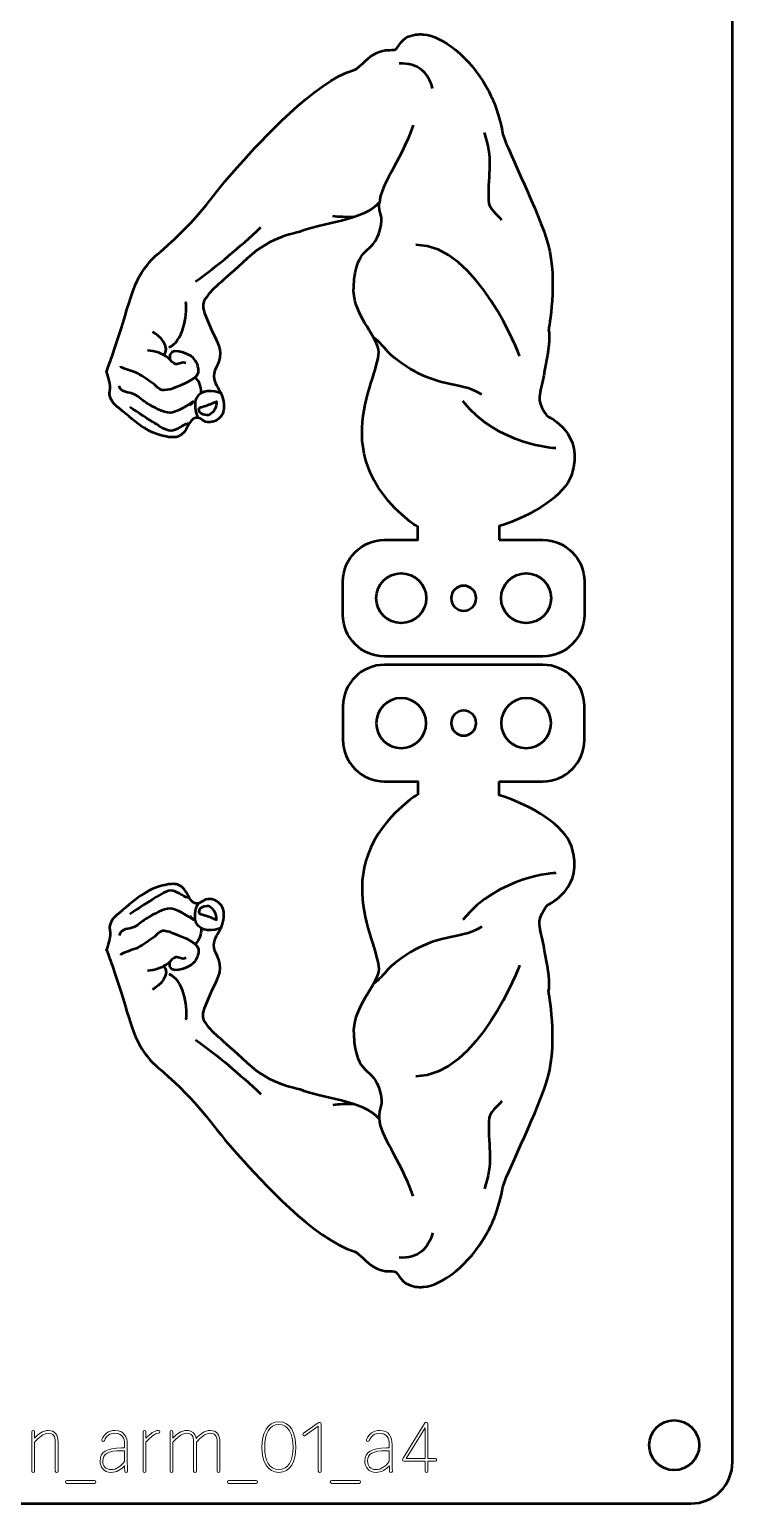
# Model space of a CAD drawing. Header units: centimetres. Extents: x -10.5 to 10.4, y -14.9 to 14.9.
# Drawn here: x 1.96 to 10.4, y -14.95 to 2.75 of the extents above; entities that cross this region are included whole.
import ezdxf

# ---------------------------------------------------------------- set-up
doc = ezdxf.new("R2010")
doc.units = ezdxf.units.CM
doc.header["$MEASUREMENT"] = 0
doc.layers.add('Layer 1', color=7, linetype='Continuous')

msp = doc.modelspace()

# ---------------------------------------------------------------- linework, layer by layer
at = {"layer": 'Layer 1', "lineweight": 53}
msp.add_ellipse((9.7, -14.25), major_axis=(0, 0.3), ratio=1, dxfattribs=at)
at = {"layer": 'Layer 1', "color": 1, "lineweight": 53}
msp.add_open_spline([(-10.5, -14.45), (-10.5, -14.45), (-10.5, 14.45), (-10.5, 14.45), (-10.5, 14.45), (-10.5, 14.72614), (-10.27614, 14.95), (-10, 14.95), (-10, 14.95), (-10, 14.95), (9.9, 14.95), (9.9, 14.95), (9.9, 14.95), (10.17614, 14.95), (10.4, 14.72614), (10.4, 14.45), (10.4, 14.45), (10.4, 14.45), (10.4, -14.45), (10.4, -14.45), (10.4, -14.45), (10.4, -14.72614), (10.17614, -14.95), (9.9, -14.95), (9.9, -14.95), (9.9, -14.95), (-10, -14.95), (-10, -14.95), (-10, -14.95), (-10.27614, -14.95), (-10.5, -14.72614), (-10.5, -14.45)], degree=3, knots=[0, 0, 0, 0, 0.11111111, 0.11111111, 0.11111111, 0.11111111, 0.22222222, 0.22222222, 0.22222222, 0.22222222, 0.33333333, 0.33333333, 0.33333333, 0.33333333, 0.44444444, 0.44444444, 0.44444444, 0.44444444, 0.55555556, 0.55555556, 0.55555556, 0.55555556, 0.66666667, 0.66666667, 0.66666667, 0.66666667, 0.77777778, 0.77777778, 0.77777778, 0.77777778, 1, 1, 1, 1], dxfattribs=at)
at = {"layer": 'Layer 1', "color": 3, "lineweight": 53}
for points in [[(7.59632, -3.37916), (7.59632, -3.37916), (7.59632, -3.21447), (7.59632, -3.21447), (7.59632, -3.21447), (8.00785, -3.08662), (8.38167, -2.84387), (8.46455, -2.60158), (8.46455, -2.60158), (8.63654, -2.09886), (8.18543, -1.90043), (8.18543, -1.90043), (8.18543, -1.90043), (8.18543, -1.90043), (8.06768, -1.78137), (8.08091, -1.6623), (8.08091, -1.6623), (8.09414, -1.54324), (8.22938, -1.04052), (8.19104, -0.85532), (8.19104, -0.85532), (8.19104, -0.85532), (8.30315, -0.26001), (8.18543, 0.16332), (8.18543, 0.16332), (8.06939, 0.58061), (7.72163, 1.24207), (7.64153, 1.48896), (7.64153, 1.48896), (7.59978, 1.74713), (7.51232, 1.93686), (7.44593, 2.05509), (7.44593, 2.05509), (7.23714, 2.42699), (6.91157, 2.67093), (6.69188, 2.6901), (6.69188, 2.6901), (6.66231, 2.69268), (6.58721, 2.69924), (6.50666, 2.66364), (6.50666, 2.66364), (6.40998, 2.6209), (6.3813, 2.50913), (6.33469, 2.50488), (6.33469, 2.50488), (6.26192, 2.49827), (6.21518, 2.51811), (6.08333, 2.44536), (6.08333, 2.44536), (6.00112, 2.40001), (5.92202, 2.28596), (5.85844, 2.26676), (5.85844, 2.26676), (5.37753, 2.12163), (4.72769, 1.40087), (4.48259, 1.12905), (4.48259, 1.12905), (4.12978, 0.73773), (4.04215, 0.5434), (3.6227, 0.16332), (3.6227, 0.16332), (3.47139, 0.0262), (3.44077, 0.01344), (3.37135, -0.0748), (3.37135, -0.0748), (3.17609, -0.32295), (3.16723, -0.54082), (2.94801, -1.17282), (2.94801, -1.17282), (2.92013, -1.25323), (2.89653, -1.31821), (2.88187, -1.35803), (2.88187, -1.35803), (2.86758, -1.30981), (2.91433, -1.45381), (2.92156, -1.50355), (2.92156, -1.50355), (2.93317, -1.5836), (2.91029, -1.59554), (2.92156, -1.64907), (2.92156, -1.64907), (2.93542, -1.71496), (2.9827, -1.75689), (3.02739, -1.7946), (3.02739, -1.7946), (3.2702, -1.99949), (3.39568, -2.10264), (3.59624, -2.13855), (3.59624, -2.13855), (3.69427, -2.1561), (3.73002, -2.14328), (3.74176, -2.13855), (3.74176, -2.13855), (3.86199, -2.09023), (3.86009, -1.92972), (3.95343, -1.91366), (3.95343, -1.91366), (4.0169, -1.90272), (4.03757, -1.97352), (4.1254, -1.96657), (4.1254, -1.96657), (4.18345, -1.962), (4.24141, -1.92577), (4.27093, -1.87397), (4.27093, -1.87397), (4.27752, -1.86242), (4.30157, -1.81697), (4.28416, -1.71522), (4.28416, -1.71522), (4.26154, -1.58292), (4.20319, -1.55616), (4.17832, -1.46386), (4.17832, -1.46386), (4.14154, -1.32731), (4.24699, -1.30323), (4.24447, -1.13313), (4.24447, -1.13313), (4.2431, -1.0396), (4.21094, -1.02862), (4.05926, -0.65688), (4.05926, -0.65688), (4.02434, -0.57128), (4.0504, -0.51242), (4.05926, -0.49813), (4.05926, -0.49813), (4.14811, -0.35489), (4.24447, -0.30631), (4.5752, 0.00457), (4.5752, 0.00457), (4.85982, 0.2721), (5.18552, 0.31164), (5.2102, 0.32208), (5.2102, 0.32208), (5.43359, 0.41628), (5.98634, 0.46098), (6.15389, 0.67265), (6.15389, 0.67265), (6.15012, 0.52584), (6.21513, 0.52341), (6.16935, 0.35158), (6.16935, 0.35158), (6.08297, 0.02747), (5.87825, 0.18317), (5.8496, -0.33939), (5.8496, -0.33939), (5.83322, -0.63856), (6.06305, -0.84891), (6.14064, -1.0626), (6.14064, -1.0626), (6.24353, -1.34589), (5.43758, -2.28756), (6.52871, -3.16159), (6.52871, -3.16159), (6.55702, -3.18427), (6.58808, -3.20393), (6.62131, -3.22098), (6.62131, -3.22098), (6.62131, -3.22098), (6.62131, -3.37916), (6.62131, -3.37916), (6.62131, -3.37916), (6.62131, -3.37916), (6.22084, -3.37916), (6.22084, -3.37916), (6.22084, -3.37916), (5.9447, -3.37916), (5.72084, -3.60302), (5.72084, -3.87916), (5.72084, -3.87916), (5.72084, -3.87916), (5.72084, -4.27916), (5.72084, -4.27916), (5.72084, -4.27916), (5.72084, -4.5553), (5.9447, -4.77916), (6.22084, -4.77916), (6.22084, -4.77916), (6.22084, -4.77916), (8.12084, -4.77916), (8.12084, -4.77916), (8.12084, -4.77916), (8.39698, -4.77916), (8.62084, -4.5553), (8.62084, -4.27916), (8.62084, -4.27916), (8.62084, -4.27916), (8.62084, -3.87916), (8.62084, -3.87916), (8.62084, -3.87916), (8.62084, -3.60302), (8.39698, -3.37916), (8.12084, -3.37916), (8.12084, -3.37916), (8.12084, -3.37916), (7.59632, -3.37916), (7.59632, -3.37916)], [(7.59632, -6.27916), (7.59632, -6.27916), (7.59632, -6.44385), (7.59632, -6.44385), (7.59632, -6.44385), (8.00785, -6.5717), (8.38167, -6.81445), (8.46455, -7.05674), (8.46455, -7.05674), (8.63654, -7.55946), (8.18543, -7.75789), (8.18543, -7.75789), (8.18543, -7.75789), (8.18543, -7.75789), (8.06768, -7.87695), (8.08091, -7.99602), (8.08091, -7.99602), (8.09414, -8.11508), (8.22938, -8.6178), (8.19104, -8.803), (8.19104, -8.803), (8.19104, -8.803), (8.30315, -9.39831), (8.18543, -9.82164), (8.18543, -9.82164), (8.06939, -10.23893), (7.72163, -10.90039), (7.64153, -11.14728), (7.64153, -11.14728), (7.59978, -11.40545), (7.51232, -11.59518), (7.44593, -11.71341), (7.44593, -11.71341), (7.23714, -12.08531), (6.91157, -12.32925), (6.69188, -12.34842), (6.69188, -12.34842), (6.66231, -12.351), (6.58721, -12.35756), (6.50666, -12.32196), (6.50666, -12.32196), (6.40998, -12.27922), (6.3813, -12.16745), (6.33469, -12.1632), (6.33469, -12.1632), (6.26192, -12.15659), (6.21518, -12.17643), (6.08333, -12.10368), (6.08333, -12.10368), (6.00112, -12.05833), (5.92202, -11.94428), (5.85844, -11.92508), (5.85844, -11.92508), (5.37753, -11.77995), (4.72769, -11.05919), (4.48259, -10.78737), (4.48259, -10.78737), (4.12978, -10.39605), (4.04215, -10.20172), (3.6227, -9.82164), (3.6227, -9.82164), (3.47139, -9.68452), (3.44077, -9.67176), (3.37135, -9.58352), (3.37135, -9.58352), (3.17609, -9.33537), (3.16723, -9.1175), (2.94801, -8.4855), (2.94801, -8.4855), (2.92013, -8.40509), (2.89653, -8.34011), (2.88187, -8.30029), (2.88187, -8.30029), (2.86758, -8.34851), (2.91433, -8.20451), (2.92156, -8.15477), (2.92156, -8.15477), (2.93317, -8.07472), (2.91029, -8.06278), (2.92156, -8.00925), (2.92156, -8.00925), (2.93542, -7.94336), (2.9827, -7.90143), (3.02739, -7.86372), (3.02739, -7.86372), (3.2702, -7.65883), (3.39568, -7.55568), (3.59624, -7.51977), (3.59624, -7.51977), (3.69427, -7.50222), (3.73002, -7.51504), (3.74176, -7.51977), (3.74176, -7.51977), (3.86199, -7.56809), (3.86009, -7.7286), (3.95343, -7.74466), (3.95343, -7.74466), (4.0169, -7.7556), (4.03757, -7.6848), (4.1254, -7.69175), (4.1254, -7.69175), (4.18345, -7.69632), (4.24141, -7.73255), (4.27093, -7.78435), (4.27093, -7.78435), (4.27752, -7.7959), (4.30157, -7.84135), (4.28416, -7.9431), (4.28416, -7.9431), (4.26154, -8.0754), (4.20319, -8.10216), (4.17832, -8.19446), (4.17832, -8.19446), (4.14154, -8.33101), (4.24699, -8.35509), (4.24447, -8.52519), (4.24447, -8.52519), (4.2431, -8.61872), (4.21094, -8.6297), (4.05926, -9.00144), (4.05926, -9.00144), (4.02434, -9.08704), (4.0504, -9.1459), (4.05926, -9.16019), (4.05926, -9.16019), (4.14811, -9.30343), (4.24447, -9.35201), (4.5752, -9.66289), (4.5752, -9.66289), (4.85982, -9.93042), (5.18552, -9.96996), (5.2102, -9.9804), (5.2102, -9.9804), (5.43359, -10.0746), (5.98634, -10.1193), (6.15389, -10.33097), (6.15389, -10.33097), (6.15012, -10.18416), (6.21513, -10.18173), (6.16935, -10.0099), (6.16935, -10.0099), (6.08297, -9.68579), (5.87825, -9.84149), (5.8496, -9.31893), (5.8496, -9.31893), (5.83322, -9.01976), (6.06305, -8.80941), (6.14064, -8.59572), (6.14064, -8.59572), (6.24353, -8.31243), (5.43758, -7.37076), (6.52871, -6.49673), (6.52871, -6.49673), (6.55702, -6.47405), (6.58808, -6.45439), (6.62131, -6.43734), (6.62131, -6.43734), (6.62131, -6.43734), (6.62131, -6.27916), (6.62131, -6.27916), (6.62131, -6.27916), (6.62131, -6.27916), (6.22084, -6.27916), (6.22084, -6.27916), (6.22084, -6.27916), (5.9447, -6.27916), (5.72084, -6.0553), (5.72084, -5.77916), (5.72084, -5.77916), (5.72084, -5.77916), (5.72084, -5.37916), (5.72084, -5.37916), (5.72084, -5.37916), (5.72084, -5.10302), (5.9447, -4.87916), (6.22084, -4.87916), (6.22084, -4.87916), (6.22084, -4.87916), (8.12084, -4.87916), (8.12084, -4.87916), (8.12084, -4.87916), (8.39698, -4.87916), (8.62084, -5.10302), (8.62084, -5.37916), (8.62084, -5.37916), (8.62084, -5.37916), (8.62084, -5.77916), (8.62084, -5.77916), (8.62084, -5.77916), (8.62084, -6.0553), (8.39698, -6.27916), (8.12084, -6.27916), (8.12084, -6.27916), (8.12084, -6.27916), (7.59632, -6.27916), (7.59632, -6.27916)]]:
    msp.add_open_spline(points, degree=3, knots=[0, 0, 0, 0, 0.02, 0.02, 0.02, 0.02, 0.04, 0.04, 0.04, 0.04, 0.06, 0.06, 0.06, 0.06, 0.08, 0.08, 0.08, 0.08, 0.1, 0.1, 0.1, 0.1, 0.12, 0.12, 0.12, 0.12, 0.14, 0.14, 0.14, 0.14, 0.16, 0.16, 0.16, 0.16, 0.18, 0.18, 0.18, 0.18, 0.2, 0.2, 0.2, 0.2, 0.22, 0.22, 0.22, 0.22, 0.24, 0.24, 0.24, 0.24, 0.26, 0.26, 0.26, 0.26, 0.28, 0.28, 0.28, 0.28, 0.3, 0.3, 0.3, 0.3, 0.32, 0.32, 0.32, 0.32, 0.34, 0.34, 0.34, 0.34, 0.36, 0.36, 0.36, 0.36, 0.38, 0.38, 0.38, 0.38, 0.4, 0.4, 0.4, 0.4, 0.42, 0.42, 0.42, 0.42, 0.44, 0.44, 0.44, 0.44, 0.46, 0.46, 0.46, 0.46, 0.48, 0.48, 0.48, 0.48, 0.5, 0.5, 0.5, 0.5, 0.52, 0.52, 0.52, 0.52, 0.54, 0.54, 0.54, 0.54, 0.56, 0.56, 0.56, 0.56, 0.58, 0.58, 0.58, 0.58, 0.6, 0.6, 0.6, 0.6, 0.62, 0.62, 0.62, 0.62, 0.64, 0.64, 0.64, 0.64, 0.66, 0.66, 0.66, 0.66, 0.68, 0.68, 0.68, 0.68, 0.7, 0.7, 0.7, 0.7, 0.72, 0.72, 0.72, 0.72, 0.74, 0.74, 0.74, 0.74, 0.76, 0.76, 0.76, 0.76, 0.78, 0.78, 0.78, 0.78, 0.8, 0.8, 0.8, 0.8, 0.82, 0.82, 0.82, 0.82, 0.84, 0.84, 0.84, 0.84, 0.86, 0.86, 0.86, 0.86, 0.88, 0.88, 0.88, 0.88, 0.9, 0.9, 0.9, 0.9, 0.92, 0.92, 0.92, 0.92, 0.94, 0.94, 0.94, 0.94, 0.96, 0.96, 0.96, 0.96, 1, 1, 1, 1], dxfattribs=at)
at = {"layer": 'Layer 1', "color": 5, "lineweight": 53}
for points in [[(6.79771, 2.04186), (6.74552, 2.23364), (6.62702, 2.35081), (6.39422, 2.33952)], [(6.56397, 1.60091), (6.39419, 1.12466), (6.17136, 0.89036), (6.15829, 0.66603)], [(3.95016, -0.27789), (4.21641, -0.08563), (4.47758, 0.13248), (4.73396, 0.37499)], [(5.84877, 0.49839), (5.7593, 0.49545), (5.67475, 0.49739), (5.59828, 0.50728)], [(7.84281, -1.17282), (7.84281, -1.17282), (7.3401, 0.16332), (6.59597, 0.16332)], [(3.5698, -1.16621), (3.65317, -1.06549), (3.52024, -0.92038), (3.43195, -0.88147)], [(4.01959, -1.60938), (4.01715, -1.53768), (3.99876, -1.4849), (3.95016, -1.42552)], [(8.27602, -2.27965), (8.27602, -2.27965), (7.5828, -2.24439), (7.16159, -1.71522)], [(8.27602, -7.37867), (8.27602, -7.37867), (7.5828, -7.41393), (7.16159, -7.9431)], [(4.01959, -8.04894), (4.01715, -8.12064), (3.99876, -8.17342), (3.95016, -8.2328)], [(3.5698, -8.49211), (3.65317, -8.59283), (3.52024, -8.73794), (3.43195, -8.77685)], [(7.84281, -8.4855), (7.84281, -8.4855), (7.3401, -9.82164), (6.59597, -9.82164)], [(3.95016, -9.38043), (4.21641, -9.57269), (4.47758, -9.7908), (4.73396, -10.03331)], [(5.84877, -10.15671), (5.7593, -10.15377), (5.67475, -10.15571), (5.59828, -10.1656)], [(6.56397, -11.25923), (6.39419, -10.78298), (6.17136, -10.54868), (6.15829, -10.32435)], [(6.79771, -11.70018), (6.74552, -11.89196), (6.62702, -12.00913), (6.39422, -11.99784)]]:
    msp.add_open_spline(points, degree=3, dxfattribs=at)
for points, knots in [([(7.63115, 0.46098), (7.5767, 0.5224), (7.47449, 0.59035), (7.47239, 0.69911), (7.47239, 0.69911), (7.46578, 1.04307), (7.53239, 1.1952), (7.41948, 1.5127)], [0, 0, 0, 0, 0.33333333, 0.33333333, 0.33333333, 0.33333333, 1, 1, 1, 1]), ([(3.62932, -1.06699), (3.79816, -1.0032), (3.85577, -0.68998), (3.8339, -0.52718), (3.8339, -0.52718), (3.83932, -0.53382), (3.8408, -0.52788), (3.84761, -0.52459)], [0, 0, 0, 0, 0.33333333, 0.33333333, 0.33333333, 0.33333333, 1, 1, 1, 1]), ([(3.64917, -1.56969), (3.71857, -1.54076), (3.97556, -1.45637), (3.98667, -1.36609), (3.98667, -1.36609), (3.99379, -1.30811), (3.96127, -1.23476), (3.92335, -1.19491), (3.92335, -1.19491), (3.8648, -1.13342), (3.60832, -1.04076), (3.64255, -1.20589)], [0, 0, 0, 0, 0.25, 0.25, 0.25, 0.25, 0.5, 0.5, 0.5, 0.5, 1, 1, 1, 1]), ([(7.3886, -1.63143), (7.22039, -1.54019), (7.13392, -1.53513), (6.94584, -1.49472), (6.94584, -1.49472), (6.73934, -1.45038), (6.42083, -1.30512), (6.22237, -1.07851), (6.22237, -1.07851), (6.18547, -1.03637), (6.13183, -0.97252), (6.08333, -0.94793)], [0, 0, 0, 0, 0.25, 0.25, 0.25, 0.25, 0.5, 0.5, 0.5, 0.5, 1, 1, 1, 1]), ([(3.83438, -1.25881), (3.79249, -1.23111), (3.75133, -1.27581), (3.71282, -1.26886), (3.71282, -1.26886), (3.67665, -1.26232), (3.65453, -1.22153), (3.6236, -1.19662), (3.6236, -1.19662), (3.55246, -1.13931), (3.4625, -1.10859), (3.37156, -1.10518)], [0, 0, 0, 0, 0.25, 0.25, 0.25, 0.25, 0.5, 0.5, 0.5, 0.5, 1, 1, 1, 1]), ([(3.64917, -1.56969), (3.64584, -1.56969), (3.57109, -1.58812), (3.55084, -1.58334), (3.55084, -1.58334), (3.51214, -1.57422), (3.47695, -1.5266), (3.44435, -1.50489), (3.44435, -1.50489), (3.38329, -1.4642), (3.32196, -1.4186), (3.25909, -1.38138), (3.25909, -1.38138), (3.22692, -1.36235), (3.02957, -1.31592), (3.05386, -1.29189)], [0, 0, 0, 0, 0.2, 0.2, 0.2, 0.2, 0.4, 0.4, 0.4, 0.4, 0.6, 0.6, 0.6, 0.6, 1, 1, 1, 1]), ([(3.88068, -1.76814), (3.87465, -1.76152), (3.93603, -1.71786), (3.9237, -1.71666), (3.9237, -1.71666), (3.87178, -1.75315), (3.71401, -1.85518), (3.64561, -1.85418), (3.64561, -1.85418), (3.56299, -1.85296), (3.4448, -1.78214), (3.37278, -1.74183), (3.37278, -1.74183), (3.31708, -1.71067), (3.26629, -1.65646), (3.21112, -1.63055), (3.21112, -1.63055), (3.14521, -1.59959), (3.06113, -1.62246), (3.03401, -1.53001)], [0, 0, 0, 0, 0.16666667, 0.16666667, 0.16666667, 0.16666667, 0.33333333, 0.33333333, 0.33333333, 0.33333333, 0.5, 0.5, 0.5, 0.5, 0.66666667, 0.66666667, 0.66666667, 0.66666667, 1, 1, 1, 1]), ([(4.26433, -1.62261), (4.16449, -1.5813), (4.01558, -1.56724), (3.95839, -1.68165), (3.95839, -1.68165), (3.93809, -1.72222), (3.9314, -1.85418), (3.98765, -1.91588)], [0, 0, 0, 0, 0.33333333, 0.33333333, 0.33333333, 0.33333333, 1, 1, 1, 1]), ([(4.1188, -1.87728), (4.17756, -1.83446), (4.20421, -1.7964), (4.20117, -1.71589), (4.20117, -1.71589), (4.15343, -1.74015), (4.10507, -1.75775), (4.05448, -1.77465), (4.05448, -1.77465), (4.03282, -1.78188), (3.99334, -1.78364), (3.99008, -1.80996), (3.99008, -1.80996), (3.98268, -1.86986), (4.08901, -1.89265), (4.1188, -1.87728)], [0, 0, 0, 0, 0.2, 0.2, 0.2, 0.2, 0.4, 0.4, 0.4, 0.4, 0.6, 0.6, 0.6, 0.6, 1, 1, 1, 1]), ([(3.86745, -1.98642), (3.84115, -1.96807), (3.73285, -2.05551), (3.68224, -2.06597), (3.68224, -2.06597), (3.60406, -2.08215), (3.52458, -2.01197), (3.45742, -1.97657), (3.45742, -1.97657), (3.40305, -1.94792), (3.24787, -1.84087), (3.15924, -1.78648)], [0, 0, 0, 0, 0.25, 0.25, 0.25, 0.25, 0.5, 0.5, 0.5, 0.5, 1, 1, 1, 1]), ([(3.86745, -7.6719), (3.84115, -7.69025), (3.73285, -7.60281), (3.68224, -7.59235), (3.68224, -7.59235), (3.60406, -7.57617), (3.52458, -7.64635), (3.45742, -7.68175), (3.45742, -7.68175), (3.40305, -7.7104), (3.24787, -7.81745), (3.15924, -7.87184)], [0, 0, 0, 0, 0.25, 0.25, 0.25, 0.25, 0.5, 0.5, 0.5, 0.5, 1, 1, 1, 1]), ([(4.26433, -8.03571), (4.16449, -8.07702), (4.01558, -8.09108), (3.95839, -7.97667), (3.95839, -7.97667), (3.93809, -7.9361), (3.9314, -7.80414), (3.98765, -7.74244)], [0, 0, 0, 0, 0.33333333, 0.33333333, 0.33333333, 0.33333333, 1, 1, 1, 1]), ([(4.1188, -7.78104), (4.17756, -7.82386), (4.20421, -7.86192), (4.20117, -7.94243), (4.20117, -7.94243), (4.15343, -7.91817), (4.10507, -7.90057), (4.05448, -7.88367), (4.05448, -7.88367), (4.03282, -7.87644), (3.99334, -7.87468), (3.99008, -7.84836), (3.99008, -7.84836), (3.98268, -7.78846), (4.08901, -7.76567), (4.1188, -7.78104)], [0, 0, 0, 0, 0.2, 0.2, 0.2, 0.2, 0.4, 0.4, 0.4, 0.4, 0.6, 0.6, 0.6, 0.6, 1, 1, 1, 1]), ([(3.88068, -7.89018), (3.87465, -7.8968), (3.93603, -7.94046), (3.9237, -7.94166), (3.9237, -7.94166), (3.87178, -7.90517), (3.71401, -7.80314), (3.64561, -7.80414), (3.64561, -7.80414), (3.56299, -7.80536), (3.4448, -7.87618), (3.37278, -7.91649), (3.37278, -7.91649), (3.31708, -7.94765), (3.26629, -8.00186), (3.21112, -8.02777), (3.21112, -8.02777), (3.14521, -8.05873), (3.06113, -8.03586), (3.03401, -8.12831)], [0, 0, 0, 0, 0.16666667, 0.16666667, 0.16666667, 0.16666667, 0.33333333, 0.33333333, 0.33333333, 0.33333333, 0.5, 0.5, 0.5, 0.5, 0.66666667, 0.66666667, 0.66666667, 0.66666667, 1, 1, 1, 1]), ([(3.64917, -8.08863), (3.64584, -8.08863), (3.57109, -8.0702), (3.55084, -8.07498), (3.55084, -8.07498), (3.51214, -8.0841), (3.47695, -8.13172), (3.44435, -8.15343), (3.44435, -8.15343), (3.38329, -8.19412), (3.32196, -8.23972), (3.25909, -8.27694), (3.25909, -8.27694), (3.22692, -8.29597), (3.02957, -8.3424), (3.05386, -8.36643)], [0, 0, 0, 0, 0.2, 0.2, 0.2, 0.2, 0.4, 0.4, 0.4, 0.4, 0.6, 0.6, 0.6, 0.6, 1, 1, 1, 1]), ([(3.64917, -8.08863), (3.71857, -8.11756), (3.97556, -8.20195), (3.98667, -8.29223), (3.98667, -8.29223), (3.99379, -8.35021), (3.96127, -8.42356), (3.92335, -8.46341), (3.92335, -8.46341), (3.8648, -8.5249), (3.60832, -8.61756), (3.64255, -8.45243)], [0, 0, 0, 0, 0.25, 0.25, 0.25, 0.25, 0.5, 0.5, 0.5, 0.5, 1, 1, 1, 1]), ([(7.3886, -8.02689), (7.22039, -8.11813), (7.13392, -8.12319), (6.94584, -8.1636), (6.94584, -8.1636), (6.73934, -8.20794), (6.42083, -8.3532), (6.22237, -8.57981), (6.22237, -8.57981), (6.18547, -8.62195), (6.13183, -8.6858), (6.08333, -8.71039)], [0, 0, 0, 0, 0.25, 0.25, 0.25, 0.25, 0.5, 0.5, 0.5, 0.5, 1, 1, 1, 1]), ([(3.83438, -8.39951), (3.79249, -8.42721), (3.75133, -8.38251), (3.71282, -8.38946), (3.71282, -8.38946), (3.67665, -8.396), (3.65453, -8.43679), (3.6236, -8.4617), (3.6236, -8.4617), (3.55246, -8.51901), (3.4625, -8.54973), (3.37156, -8.55314)], [0, 0, 0, 0, 0.25, 0.25, 0.25, 0.25, 0.5, 0.5, 0.5, 0.5, 1, 1, 1, 1]), ([(3.62932, -8.59133), (3.79816, -8.65512), (3.85577, -8.96834), (3.8339, -9.13114), (3.8339, -9.13114), (3.83932, -9.1245), (3.8408, -9.13044), (3.84761, -9.13373)], [0, 0, 0, 0, 0.33333333, 0.33333333, 0.33333333, 0.33333333, 1, 1, 1, 1]), ([(7.63115, -10.1193), (7.5767, -10.18072), (7.47449, -10.24867), (7.47239, -10.35743), (7.47239, -10.35743), (7.46578, -10.70139), (7.53239, -10.85352), (7.41948, -11.17102)], [0, 0, 0, 0, 0.33333333, 0.33333333, 0.33333333, 0.33333333, 1, 1, 1, 1])]:
    msp.add_open_spline(points, degree=3, knots=knots, dxfattribs=at)
at = {"layer": 'Layer 1', "lineweight": 53}
for points in [[(6.12084, -4.07916), (6.12084, -4.24484), (6.25516, -4.37916), (6.42084, -4.37916), (6.42084, -4.37916), (6.58652, -4.37916), (6.72084, -4.24484), (6.72084, -4.07916), (6.72084, -4.07916), (6.72084, -3.91348), (6.58652, -3.77916), (6.42084, -3.77916), (6.42084, -3.77916), (6.25516, -3.77916), (6.12084, -3.91348), (6.12084, -4.07916)], [(7.62084, -4.07916), (7.62084, -4.24484), (7.75516, -4.37916), (7.92084, -4.37916), (7.92084, -4.37916), (8.08652, -4.37916), (8.22084, -4.24484), (8.22084, -4.07916), (8.22084, -4.07916), (8.22084, -3.91348), (8.08652, -3.77916), (7.92084, -3.77916), (7.92084, -3.77916), (7.75516, -3.77916), (7.62084, -3.91348), (7.62084, -4.07916)], [(7.02084, -4.07916), (7.02084, -3.99632), (7.088, -3.92916), (7.17084, -3.92916), (7.17084, -3.92916), (7.25368, -3.92916), (7.32084, -3.99632), (7.32084, -4.07916), (7.32084, -4.07916), (7.32084, -4.162), (7.25368, -4.22916), (7.17084, -4.22916), (7.17084, -4.22916), (7.088, -4.22916), (7.02084, -4.162), (7.02084, -4.07916)], [(6.12084, -5.57916), (6.12084, -5.41348), (6.25516, -5.27916), (6.42084, -5.27916), (6.42084, -5.27916), (6.58652, -5.27916), (6.72084, -5.41348), (6.72084, -5.57916), (6.72084, -5.57916), (6.72084, -5.74484), (6.58652, -5.87916), (6.42084, -5.87916), (6.42084, -5.87916), (6.25516, -5.87916), (6.12084, -5.74484), (6.12084, -5.57916)], [(7.62084, -5.57916), (7.62084, -5.41348), (7.75516, -5.27916), (7.92084, -5.27916), (7.92084, -5.27916), (8.08652, -5.27916), (8.22084, -5.41348), (8.22084, -5.57916), (8.22084, -5.57916), (8.22084, -5.74484), (8.08652, -5.87916), (7.92084, -5.87916), (7.92084, -5.87916), (7.75516, -5.87916), (7.62084, -5.74484), (7.62084, -5.57916)], [(7.02084, -5.57916), (7.02084, -5.49632), (7.088, -5.42916), (7.17084, -5.42916), (7.17084, -5.42916), (7.25368, -5.42916), (7.32084, -5.49632), (7.32084, -5.57916), (7.32084, -5.57916), (7.32084, -5.662), (7.25368, -5.72916), (7.17084, -5.72916), (7.17084, -5.72916), (7.088, -5.72916), (7.02084, -5.662), (7.02084, -5.57916)]]:
    msp.add_open_spline(points, degree=3, knots=[0, 0, 0, 0, 0.2, 0.2, 0.2, 0.2, 0.4, 0.4, 0.4, 0.4, 0.6, 0.6, 0.6, 0.6, 1, 1, 1, 1], dxfattribs=at)
at = {"layer": 'Layer 1', "color": 5, "lineweight": 9}
for points, knots in [([(4.95123, -14.57685), (5.09009, -14.57685), (5.15528, -14.44308), (5.15528, -14.27459), (5.15528, -14.27459), (5.15528, -14.1078), (5.09009, -13.96725), (4.95208, -13.96725), (4.95208, -13.96725), (4.95208, -13.96725), (4.95123, -13.96725), (4.95123, -13.96725), (4.95123, -13.96725), (4.95123, -13.96725), (4.95039, -13.96725), (4.95039, -13.96725), (4.95039, -13.96725), (4.81238, -13.96725), (4.74719, -14.1078), (4.74719, -14.27459), (4.74719, -14.27459), (4.74719, -14.44308), (4.81238, -14.57685), (4.95123, -14.57685)], [0, 0, 0, 0, 0.14285714, 0.14285714, 0.14285714, 0.14285714, 0.28571429, 0.28571429, 0.28571429, 0.28571429, 0.42857143, 0.42857143, 0.42857143, 0.42857143, 0.57142857, 0.57142857, 0.57142857, 0.57142857, 0.71428571, 0.71428571, 0.71428571, 0.71428571, 1, 1, 1, 1]), ([(5.44146, -14.57685), (5.45077, -14.57685), (5.45839, -14.56923), (5.45839, -14.55992), (5.45839, -14.55992), (5.45839, -14.55992), (5.45839, -13.99265), (5.45839, -13.99265), (5.45839, -13.99265), (5.45839, -13.98164), (5.45331, -13.97572), (5.444, -13.97572), (5.444, -13.97572), (5.43638, -13.97572), (5.42961, -13.97741), (5.42283, -13.98249), (5.42283, -13.98249), (5.42283, -13.98249), (5.24673, -14.10695), (5.24673, -14.10695), (5.24673, -14.10695), (5.24249, -14.10949), (5.23995, -14.11457), (5.23995, -14.1205), (5.23995, -14.1205), (5.23995, -14.12981), (5.24757, -14.13743), (5.25689, -14.13743), (5.25689, -14.13743), (5.26027, -14.13743), (5.26366, -14.13658), (5.26705, -14.13404), (5.26705, -14.13404), (5.26705, -14.13404), (5.42453, -14.02313), (5.42453, -14.02313), (5.42453, -14.02313), (5.42453, -14.02313), (5.42453, -14.55992), (5.42453, -14.55992), (5.42453, -14.55992), (5.42453, -14.56923), (5.43215, -14.57685), (5.44146, -14.57685)], [0, 0, 0, 0, 0.08333333, 0.08333333, 0.08333333, 0.08333333, 0.16666667, 0.16666667, 0.16666667, 0.16666667, 0.25, 0.25, 0.25, 0.25, 0.33333333, 0.33333333, 0.33333333, 0.33333333, 0.41666667, 0.41666667, 0.41666667, 0.41666667, 0.5, 0.5, 0.5, 0.5, 0.58333333, 0.58333333, 0.58333333, 0.58333333, 0.66666667, 0.66666667, 0.66666667, 0.66666667, 0.75, 0.75, 0.75, 0.75, 0.83333333, 0.83333333, 0.83333333, 0.83333333, 1, 1, 1, 1]), ([(6.72501, -14.57685), (6.73432, -14.57685), (6.74194, -14.56923), (6.74194, -14.55992), (6.74194, -14.55992), (6.74194, -14.55992), (6.74194, -14.44139), (6.74194, -14.44139), (6.74194, -14.44139), (6.74194, -14.44139), (6.83, -14.44139), (6.83, -14.44139), (6.83, -14.44139), (6.83931, -14.44139), (6.84693, -14.43377), (6.84693, -14.42445), (6.84693, -14.42445), (6.84693, -14.41514), (6.83931, -14.40752), (6.83, -14.40752), (6.83, -14.40752), (6.83, -14.40752), (6.74194, -14.40752), (6.74194, -14.40752), (6.74194, -14.40752), (6.74194, -14.40752), (6.74194, -13.99265), (6.74194, -13.99265), (6.74194, -13.99265), (6.74194, -13.98164), (6.73601, -13.97572), (6.72501, -13.97572), (6.72501, -13.97572), (6.72501, -13.97572), (6.71993, -13.97572), (6.71993, -13.97572), (6.71993, -13.97572), (6.71061, -13.97572), (6.70469, -13.9791), (6.69961, -13.98757), (6.69961, -13.98757), (6.69961, -13.98757), (6.44307, -14.40667), (6.44307, -14.40667), (6.44307, -14.40667), (6.43883, -14.41345), (6.43714, -14.41937), (6.43714, -14.42784), (6.43714, -14.42784), (6.43714, -14.42784), (6.43714, -14.42869), (6.43714, -14.42869), (6.43714, -14.42869), (6.43714, -14.43715), (6.44307, -14.44139), (6.45407, -14.44139), (6.45407, -14.44139), (6.45407, -14.44139), (6.70807, -14.44139), (6.70807, -14.44139), (6.70807, -14.44139), (6.70807, -14.44139), (6.70807, -14.55992), (6.70807, -14.55992), (6.70807, -14.55992), (6.70807, -14.56923), (6.71569, -14.57685), (6.72501, -14.57685)], [0, 0, 0, 0, 0.05555556, 0.05555556, 0.05555556, 0.05555556, 0.11111111, 0.11111111, 0.11111111, 0.11111111, 0.16666667, 0.16666667, 0.16666667, 0.16666667, 0.22222222, 0.22222222, 0.22222222, 0.22222222, 0.27777778, 0.27777778, 0.27777778, 0.27777778, 0.33333333, 0.33333333, 0.33333333, 0.33333333, 0.38888889, 0.38888889, 0.38888889, 0.38888889, 0.44444444, 0.44444444, 0.44444444, 0.44444444, 0.5, 0.5, 0.5, 0.5, 0.55555556, 0.55555556, 0.55555556, 0.55555556, 0.61111111, 0.61111111, 0.61111111, 0.61111111, 0.66666667, 0.66666667, 0.66666667, 0.66666667, 0.72222222, 0.72222222, 0.72222222, 0.72222222, 0.77777778, 0.77777778, 0.77777778, 0.77777778, 0.83333333, 0.83333333, 0.83333333, 0.83333333, 0.88888889, 0.88888889, 0.88888889, 0.88888889, 1, 1, 1, 1]), ([(2.00059, -14.57685), (2.00991, -14.57685), (2.01753, -14.56923), (2.01753, -14.55992), (2.01753, -14.55992), (2.01753, -14.55992), (2.01753, -14.21448), (2.01753, -14.21448), (2.01753, -14.21448), (2.06748, -14.15775), (2.11743, -14.10695), (2.18347, -14.10695), (2.18347, -14.10695), (2.2402, -14.10695), (2.2656, -14.14082), (2.2656, -14.20855), (2.2656, -14.20855), (2.2656, -14.20855), (2.2656, -14.55992), (2.2656, -14.55992), (2.2656, -14.55992), (2.2656, -14.56923), (2.27322, -14.57685), (2.28253, -14.57685), (2.28253, -14.57685), (2.29185, -14.57685), (2.29947, -14.56923), (2.29947, -14.55992), (2.29947, -14.55992), (2.29947, -14.55992), (2.29947, -14.20855), (2.29947, -14.20855), (2.29947, -14.20855), (2.29947, -14.12727), (2.25967, -14.07308), (2.18347, -14.07308), (2.18347, -14.07308), (2.11574, -14.07308), (2.06325, -14.11626), (2.01753, -14.16453), (2.01753, -14.16453), (2.01753, -14.16453), (2.01753, -14.09002), (2.01753, -14.09002), (2.01753, -14.09002), (2.01753, -14.0807), (2.00991, -14.07308), (2.00059, -14.07308), (2.00059, -14.07308), (1.99128, -14.07308), (1.98366, -14.0807), (1.98366, -14.09002), (1.98366, -14.09002), (1.98366, -14.09002), (1.98366, -14.55992), (1.98366, -14.55992), (1.98366, -14.55992), (1.98366, -14.56923), (1.99128, -14.57685), (2.00059, -14.57685)], [0, 0, 0, 0, 0.0625, 0.0625, 0.0625, 0.0625, 0.125, 0.125, 0.125, 0.125, 0.1875, 0.1875, 0.1875, 0.1875, 0.25, 0.25, 0.25, 0.25, 0.3125, 0.3125, 0.3125, 0.3125, 0.375, 0.375, 0.375, 0.375, 0.4375, 0.4375, 0.4375, 0.4375, 0.5, 0.5, 0.5, 0.5, 0.5625, 0.5625, 0.5625, 0.5625, 0.625, 0.625, 0.625, 0.625, 0.6875, 0.6875, 0.6875, 0.6875, 0.75, 0.75, 0.75, 0.75, 0.8125, 0.8125, 0.8125, 0.8125, 0.875, 0.875, 0.875, 0.875, 1, 1, 1, 1]), ([(2.93786, -14.57685), (3.0022, -14.57685), (3.0547, -14.54299), (3.09788, -14.49557), (3.09788, -14.49557), (3.09788, -14.51928), (3.09872, -14.54299), (3.10042, -14.56077), (3.10042, -14.56077), (3.10126, -14.57008), (3.10804, -14.57685), (3.11735, -14.57685), (3.11735, -14.57685), (3.12666, -14.57685), (3.13428, -14.56923), (3.13428, -14.55992), (3.13428, -14.55992), (3.13428, -14.55992), (3.13428, -14.55907), (3.13428, -14.55823), (3.13428, -14.55823), (3.13428, -14.55823), (3.13428, -14.55823), (3.13428, -14.55823), (3.13428, -14.55823), (3.13174, -14.52775), (3.1309, -14.47779), (3.1309, -14.44308), (3.1309, -14.44308), (3.1309, -14.44308), (3.1309, -14.23988), (3.1309, -14.23988), (3.1309, -14.23988), (3.1309, -14.15183), (3.09364, -14.07308), (2.98273, -14.07308), (2.98273, -14.07308), (2.90314, -14.07308), (2.85573, -14.11034), (2.82525, -14.18061), (2.82525, -14.18061), (2.8244, -14.18231), (2.82356, -14.18485), (2.82356, -14.18739), (2.82356, -14.18739), (2.82356, -14.1967), (2.83118, -14.20432), (2.84049, -14.20432), (2.84049, -14.20432), (2.84726, -14.20432), (2.85404, -14.20009), (2.85573, -14.19416), (2.85573, -14.19416), (2.88282, -14.1332), (2.91669, -14.10695), (2.98273, -14.10695), (2.98273, -14.10695), (3.07078, -14.10695), (3.09703, -14.16199), (3.09703, -14.23988), (3.09703, -14.23988), (3.09703, -14.23988), (3.09703, -14.28221), (3.09703, -14.28221), (3.09703, -14.28221), (3.09703, -14.28221), (3.06232, -14.28221), (3.06232, -14.28221), (3.06232, -14.28221), (2.88452, -14.28221), (2.80324, -14.33217), (2.80324, -14.44054), (2.80324, -14.44054), (2.80324, -14.50912), (2.84642, -14.57685), (2.93786, -14.57685)], [0, 0, 0, 0, 0.05, 0.05, 0.05, 0.05, 0.1, 0.1, 0.1, 0.1, 0.15, 0.15, 0.15, 0.15, 0.2, 0.2, 0.2, 0.2, 0.25, 0.25, 0.25, 0.25, 0.3, 0.3, 0.3, 0.3, 0.35, 0.35, 0.35, 0.35, 0.4, 0.4, 0.4, 0.4, 0.45, 0.45, 0.45, 0.45, 0.5, 0.5, 0.5, 0.5, 0.55, 0.55, 0.55, 0.55, 0.6, 0.6, 0.6, 0.6, 0.65, 0.65, 0.65, 0.65, 0.7, 0.7, 0.7, 0.7, 0.75, 0.75, 0.75, 0.75, 0.8, 0.8, 0.8, 0.8, 0.85, 0.85, 0.85, 0.85, 0.9, 0.9, 0.9, 0.9, 1, 1, 1, 1]), ([(3.33748, -14.57685), (3.3468, -14.57685), (3.35442, -14.56923), (3.35442, -14.55992), (3.35442, -14.55992), (3.35442, -14.55992), (3.35442, -14.21448), (3.35442, -14.21448), (3.35442, -14.21448), (3.41199, -14.14929), (3.4611, -14.10695), (3.50512, -14.10695), (3.50512, -14.10695), (3.51444, -14.10695), (3.52206, -14.09933), (3.52206, -14.09002), (3.52206, -14.09002), (3.52206, -14.0807), (3.51444, -14.07308), (3.50512, -14.07308), (3.50512, -14.07308), (3.45602, -14.07308), (3.40522, -14.11034), (3.35442, -14.16453), (3.35442, -14.16453), (3.35442, -14.16453), (3.35442, -14.09002), (3.35442, -14.09002), (3.35442, -14.09002), (3.35442, -14.0807), (3.3468, -14.07308), (3.33748, -14.07308), (3.33748, -14.07308), (3.32817, -14.07308), (3.32055, -14.0807), (3.32055, -14.09002), (3.32055, -14.09002), (3.32055, -14.09002), (3.32055, -14.55992), (3.32055, -14.55992), (3.32055, -14.55992), (3.32055, -14.56923), (3.32817, -14.57685), (3.33748, -14.57685)], [0, 0, 0, 0, 0.08333333, 0.08333333, 0.08333333, 0.08333333, 0.16666667, 0.16666667, 0.16666667, 0.16666667, 0.25, 0.25, 0.25, 0.25, 0.33333333, 0.33333333, 0.33333333, 0.33333333, 0.41666667, 0.41666667, 0.41666667, 0.41666667, 0.5, 0.5, 0.5, 0.5, 0.58333333, 0.58333333, 0.58333333, 0.58333333, 0.66666667, 0.66666667, 0.66666667, 0.66666667, 0.75, 0.75, 0.75, 0.75, 0.83333333, 0.83333333, 0.83333333, 0.83333333, 1, 1, 1, 1]), ([(3.6626, -14.57685), (3.67192, -14.57685), (3.67954, -14.56923), (3.67954, -14.55992), (3.67954, -14.55992), (3.67954, -14.55992), (3.67954, -14.21448), (3.67954, -14.21448), (3.67954, -14.21448), (3.72949, -14.15775), (3.77944, -14.10695), (3.84548, -14.10695), (3.84548, -14.10695), (3.90221, -14.10695), (3.92761, -14.14082), (3.92761, -14.20855), (3.92761, -14.20855), (3.92761, -14.20855), (3.92761, -14.55992), (3.92761, -14.55992), (3.92761, -14.55992), (3.92761, -14.56923), (3.93523, -14.57685), (3.94454, -14.57685), (3.94454, -14.57685), (3.95386, -14.57685), (3.96148, -14.56923), (3.96148, -14.55992), (3.96148, -14.55992), (3.96148, -14.55992), (3.96148, -14.21448), (3.96148, -14.21448), (3.96148, -14.21448), (4.01143, -14.15775), (4.06139, -14.10695), (4.12743, -14.10695), (4.12743, -14.10695), (4.18415, -14.10695), (4.20955, -14.14082), (4.20955, -14.20855), (4.20955, -14.20855), (4.20955, -14.20855), (4.20955, -14.55992), (4.20955, -14.55992), (4.20955, -14.55992), (4.20955, -14.56923), (4.21717, -14.57685), (4.22649, -14.57685), (4.22649, -14.57685), (4.2358, -14.57685), (4.24342, -14.56923), (4.24342, -14.55992), (4.24342, -14.55992), (4.24342, -14.55992), (4.24342, -14.20855), (4.24342, -14.20855), (4.24342, -14.20855), (4.24342, -14.12727), (4.20278, -14.07308), (4.12743, -14.07308), (4.12743, -14.07308), (4.058, -14.07308), (4.00381, -14.11796), (3.95809, -14.16876), (3.95809, -14.16876), (3.94624, -14.10949), (3.90814, -14.07308), (3.84548, -14.07308), (3.84548, -14.07308), (3.77775, -14.07308), (3.72526, -14.11626), (3.67954, -14.16453), (3.67954, -14.16453), (3.67954, -14.16453), (3.67954, -14.09002), (3.67954, -14.09002), (3.67954, -14.09002), (3.67954, -14.0807), (3.67192, -14.07308), (3.6626, -14.07308), (3.6626, -14.07308), (3.65329, -14.07308), (3.64567, -14.0807), (3.64567, -14.09002), (3.64567, -14.09002), (3.64567, -14.09002), (3.64567, -14.55992), (3.64567, -14.55992), (3.64567, -14.55992), (3.64567, -14.56923), (3.65329, -14.57685), (3.6626, -14.57685)], [0, 0, 0, 0, 0.04166667, 0.04166667, 0.04166667, 0.04166667, 0.08333333, 0.08333333, 0.08333333, 0.08333333, 0.125, 0.125, 0.125, 0.125, 0.16666667, 0.16666667, 0.16666667, 0.16666667, 0.20833333, 0.20833333, 0.20833333, 0.20833333, 0.25, 0.25, 0.25, 0.25, 0.29166667, 0.29166667, 0.29166667, 0.29166667, 0.33333333, 0.33333333, 0.33333333, 0.33333333, 0.375, 0.375, 0.375, 0.375, 0.41666667, 0.41666667, 0.41666667, 0.41666667, 0.45833333, 0.45833333, 0.45833333, 0.45833333, 0.5, 0.5, 0.5, 0.5, 0.54166667, 0.54166667, 0.54166667, 0.54166667, 0.58333333, 0.58333333, 0.58333333, 0.58333333, 0.625, 0.625, 0.625, 0.625, 0.66666667, 0.66666667, 0.66666667, 0.66666667, 0.70833333, 0.70833333, 0.70833333, 0.70833333, 0.75, 0.75, 0.75, 0.75, 0.79166667, 0.79166667, 0.79166667, 0.79166667, 0.83333333, 0.83333333, 0.83333333, 0.83333333, 0.875, 0.875, 0.875, 0.875, 0.91666667, 0.91666667, 0.91666667, 0.91666667, 1, 1, 1, 1]), ([(4.95123, -14.54299), (4.83524, -14.54299), (4.78105, -14.43292), (4.78105, -14.27459), (4.78105, -14.27459), (4.78105, -14.11796), (4.83609, -14.00112), (4.95039, -14.00112), (4.95039, -14.00112), (4.95039, -14.00112), (4.95123, -14.00112), (4.95123, -14.00112), (4.95123, -14.00112), (4.95123, -14.00112), (4.95208, -14.00112), (4.95208, -14.00112), (4.95208, -14.00112), (5.06638, -14.00112), (5.12142, -14.11796), (5.12142, -14.27459), (5.12142, -14.27459), (5.12142, -14.43292), (5.06723, -14.54299), (4.95123, -14.54299)], [0, 0, 0, 0, 0.14285714, 0.14285714, 0.14285714, 0.14285714, 0.28571429, 0.28571429, 0.28571429, 0.28571429, 0.42857143, 0.42857143, 0.42857143, 0.42857143, 0.57142857, 0.57142857, 0.57142857, 0.57142857, 0.71428571, 0.71428571, 0.71428571, 0.71428571, 1, 1, 1, 1]), ([(6.11795, -14.57685), (6.18229, -14.57685), (6.23479, -14.54299), (6.27797, -14.49557), (6.27797, -14.49557), (6.27797, -14.51928), (6.27881, -14.54299), (6.28051, -14.56077), (6.28051, -14.56077), (6.28135, -14.57008), (6.28813, -14.57685), (6.29744, -14.57685), (6.29744, -14.57685), (6.30675, -14.57685), (6.31437, -14.56923), (6.31437, -14.55992), (6.31437, -14.55992), (6.31437, -14.55992), (6.31437, -14.55907), (6.31437, -14.55823), (6.31437, -14.55823), (6.31437, -14.55823), (6.31437, -14.55823), (6.31437, -14.55823), (6.31437, -14.55823), (6.31183, -14.52775), (6.31099, -14.47779), (6.31099, -14.44308), (6.31099, -14.44308), (6.31099, -14.44308), (6.31099, -14.23988), (6.31099, -14.23988), (6.31099, -14.23988), (6.31099, -14.15183), (6.27373, -14.07308), (6.16282, -14.07308), (6.16282, -14.07308), (6.08323, -14.07308), (6.03582, -14.11034), (6.00534, -14.18061), (6.00534, -14.18061), (6.00449, -14.18231), (6.00365, -14.18485), (6.00365, -14.18739), (6.00365, -14.18739), (6.00365, -14.1967), (6.01127, -14.20432), (6.02058, -14.20432), (6.02058, -14.20432), (6.02735, -14.20432), (6.03413, -14.20009), (6.03582, -14.19416), (6.03582, -14.19416), (6.06291, -14.1332), (6.09678, -14.10695), (6.16282, -14.10695), (6.16282, -14.10695), (6.25087, -14.10695), (6.27712, -14.16199), (6.27712, -14.23988), (6.27712, -14.23988), (6.27712, -14.23988), (6.27712, -14.28221), (6.27712, -14.28221), (6.27712, -14.28221), (6.27712, -14.28221), (6.24241, -14.28221), (6.24241, -14.28221), (6.24241, -14.28221), (6.06461, -14.28221), (5.98333, -14.33217), (5.98333, -14.44054), (5.98333, -14.44054), (5.98333, -14.50912), (6.02651, -14.57685), (6.11795, -14.57685)], [0, 0, 0, 0, 0.05, 0.05, 0.05, 0.05, 0.1, 0.1, 0.1, 0.1, 0.15, 0.15, 0.15, 0.15, 0.2, 0.2, 0.2, 0.2, 0.25, 0.25, 0.25, 0.25, 0.3, 0.3, 0.3, 0.3, 0.35, 0.35, 0.35, 0.35, 0.4, 0.4, 0.4, 0.4, 0.45, 0.45, 0.45, 0.45, 0.5, 0.5, 0.5, 0.5, 0.55, 0.55, 0.55, 0.55, 0.6, 0.6, 0.6, 0.6, 0.65, 0.65, 0.65, 0.65, 0.7, 0.7, 0.7, 0.7, 0.75, 0.75, 0.75, 0.75, 0.8, 0.8, 0.8, 0.8, 0.85, 0.85, 0.85, 0.85, 0.9, 0.9, 0.9, 0.9, 1, 1, 1, 1]), ([(6.48201, -14.40752), (6.48201, -14.40752), (6.70807, -14.03922), (6.70807, -14.03922), (6.70807, -14.03922), (6.70807, -14.03922), (6.70807, -14.40752), (6.70807, -14.40752), (6.70807, -14.40752), (6.70807, -14.40752), (6.48201, -14.40752), (6.48201, -14.40752)], [0, 0, 0, 0, 0.25, 0.25, 0.25, 0.25, 0.5, 0.5, 0.5, 0.5, 1, 1, 1, 1]), ([(2.93786, -14.54299), (2.86674, -14.54299), (2.8371, -14.49727), (2.8371, -14.44054), (2.8371, -14.44054), (2.8371, -14.35333), (2.89637, -14.31608), (3.06232, -14.31608), (3.06232, -14.31608), (3.06232, -14.31608), (3.09703, -14.31608), (3.09703, -14.31608), (3.09703, -14.31608), (3.09703, -14.31608), (3.09703, -14.44393), (3.09703, -14.44393), (3.09703, -14.44393), (3.05216, -14.50235), (3.00305, -14.54299), (2.93786, -14.54299)], [0, 0, 0, 0, 0.16666667, 0.16666667, 0.16666667, 0.16666667, 0.33333333, 0.33333333, 0.33333333, 0.33333333, 0.5, 0.5, 0.5, 0.5, 0.66666667, 0.66666667, 0.66666667, 0.66666667, 1, 1, 1, 1]), ([(6.11795, -14.54299), (6.04683, -14.54299), (6.01719, -14.49727), (6.01719, -14.44054), (6.01719, -14.44054), (6.01719, -14.35333), (6.07646, -14.31608), (6.24241, -14.31608), (6.24241, -14.31608), (6.24241, -14.31608), (6.27712, -14.31608), (6.27712, -14.31608), (6.27712, -14.31608), (6.27712, -14.31608), (6.27712, -14.44393), (6.27712, -14.44393), (6.27712, -14.44393), (6.23225, -14.50235), (6.18314, -14.54299), (6.11795, -14.54299)], [0, 0, 0, 0, 0.16666667, 0.16666667, 0.16666667, 0.16666667, 0.33333333, 0.33333333, 0.33333333, 0.33333333, 0.5, 0.5, 0.5, 0.5, 0.66666667, 0.66666667, 0.66666667, 0.66666667, 1, 1, 1, 1]), ([(2.40531, -14.70809), (2.40531, -14.70809), (2.73551, -14.70809), (2.73551, -14.70809), (2.73551, -14.70809), (2.74482, -14.70809), (2.75244, -14.70047), (2.75244, -14.69115), (2.75244, -14.69115), (2.75244, -14.68184), (2.74482, -14.67422), (2.73551, -14.67422), (2.73551, -14.67422), (2.73551, -14.67422), (2.40531, -14.67422), (2.40531, -14.67422), (2.40531, -14.67422), (2.39599, -14.67422), (2.38837, -14.68184), (2.38837, -14.69115), (2.38837, -14.69115), (2.38837, -14.70047), (2.39599, -14.70809), (2.40531, -14.70809)], [0, 0, 0, 0, 0.14285714, 0.14285714, 0.14285714, 0.14285714, 0.28571429, 0.28571429, 0.28571429, 0.28571429, 0.42857143, 0.42857143, 0.42857143, 0.42857143, 0.57142857, 0.57142857, 0.57142857, 0.57142857, 0.71428571, 0.71428571, 0.71428571, 0.71428571, 1, 1, 1, 1]), ([(4.34926, -14.70809), (4.34926, -14.70809), (4.67946, -14.70809), (4.67946, -14.70809), (4.67946, -14.70809), (4.68877, -14.70809), (4.69639, -14.70047), (4.69639, -14.69115), (4.69639, -14.69115), (4.69639, -14.68184), (4.68877, -14.67422), (4.67946, -14.67422), (4.67946, -14.67422), (4.67946, -14.67422), (4.34926, -14.67422), (4.34926, -14.67422), (4.34926, -14.67422), (4.33994, -14.67422), (4.33232, -14.68184), (4.33232, -14.69115), (4.33232, -14.69115), (4.33232, -14.70047), (4.33994, -14.70809), (4.34926, -14.70809)], [0, 0, 0, 0, 0.14285714, 0.14285714, 0.14285714, 0.14285714, 0.28571429, 0.28571429, 0.28571429, 0.28571429, 0.42857143, 0.42857143, 0.42857143, 0.42857143, 0.57142857, 0.57142857, 0.57142857, 0.57142857, 0.71428571, 0.71428571, 0.71428571, 0.71428571, 1, 1, 1, 1]), ([(5.5854, -14.70809), (5.5854, -14.70809), (5.9156, -14.70809), (5.9156, -14.70809), (5.9156, -14.70809), (5.92491, -14.70809), (5.93253, -14.70047), (5.93253, -14.69115), (5.93253, -14.69115), (5.93253, -14.68184), (5.92491, -14.67422), (5.9156, -14.67422), (5.9156, -14.67422), (5.9156, -14.67422), (5.5854, -14.67422), (5.5854, -14.67422), (5.5854, -14.67422), (5.57608, -14.67422), (5.56846, -14.68184), (5.56846, -14.69115), (5.56846, -14.69115), (5.56846, -14.70047), (5.57608, -14.70809), (5.5854, -14.70809)], [0, 0, 0, 0, 0.14285714, 0.14285714, 0.14285714, 0.14285714, 0.28571429, 0.28571429, 0.28571429, 0.28571429, 0.42857143, 0.42857143, 0.42857143, 0.42857143, 0.57142857, 0.57142857, 0.57142857, 0.57142857, 0.71428571, 0.71428571, 0.71428571, 0.71428571, 1, 1, 1, 1])]:
    msp.add_open_spline(points, degree=3, knots=knots, dxfattribs=at)

doc.saveas('drawing.dxf')
